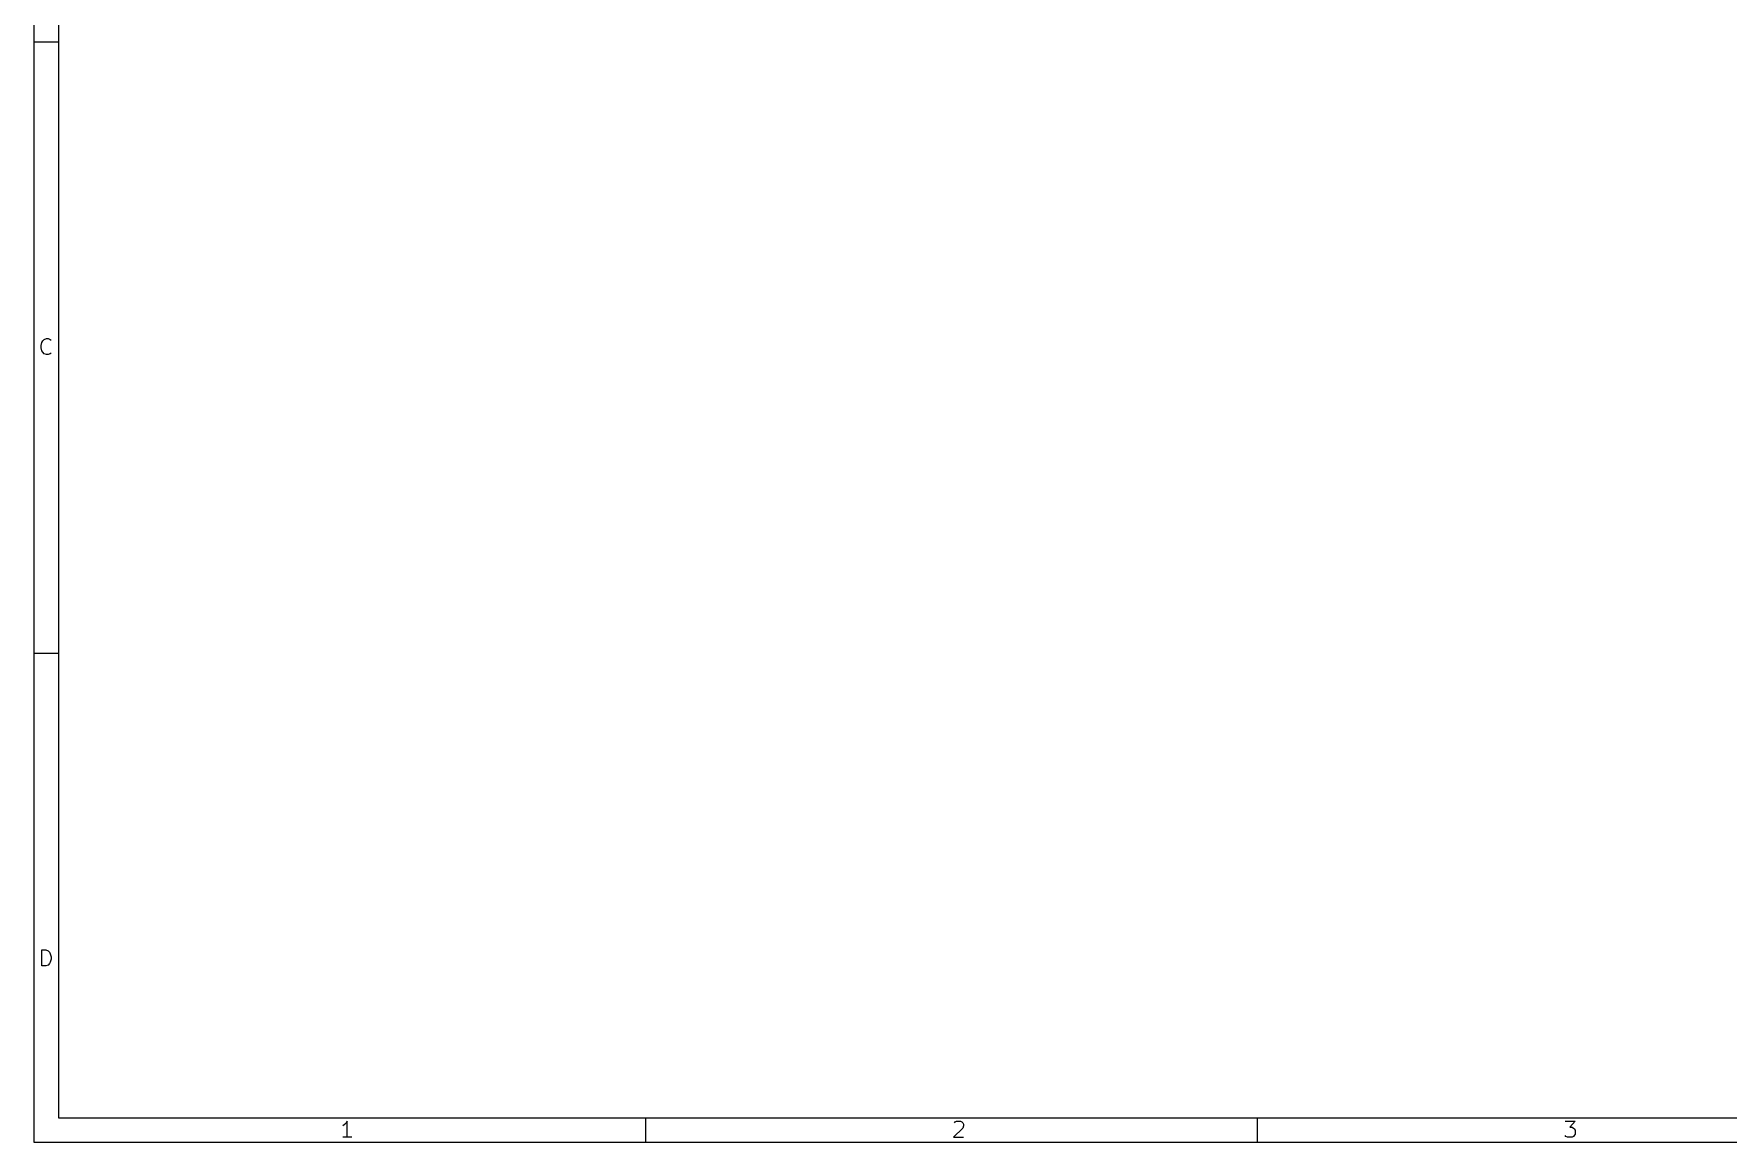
# Model space of a CAD drawing. Extents: x 10 to 287, y -200 to -10.
# Drawn here: x 10 to 148.5, y -200 to -109.4 of the extents above; entities that cross this region are included whole.
import ezdxf

# ---------------------------------------------------------------- set-up
doc = ezdxf.new("R2010")
doc.units = 0
doc.header["$MEASUREMENT"] = 0
doc.layers.add('BLACK', color=7, linetype='CONTINUOUS')

msp = doc.modelspace()

# ---------------------------------------------------------------- linework, layer by layer
at = {"layer": 'Black'}
for p, q in [((10, -10), (10, -200.007)), ((12, -12), (12, -198.007)), ((10, -110), (12, -110)), ((10.8452, -134.35), (11.031, -134.288)), ((11.031, -134.288), (11.1548, -134.288)), ((11.1548, -134.288), (11.3405, -134.35)), ((10.5976, -134.845), (10.6595, -134.598)), ((10.5976, -135.031), (10.5976, -134.845)), ((10.6595, -135.279), (10.5976, -135.031)), ((10.6595, -134.598), (10.7214, -134.474)), ((10.7214, -135.402), (10.6595, -135.279)), ((10.7214, -134.474), (10.8452, -134.35)), ((10.8452, -135.526), (10.7214, -135.402)), ((11.031, -135.588), (10.8452, -135.526)), ((11.1548, -135.588), (11.031, -135.588)), ((11.3405, -135.526), (11.1548, -135.588)), ((11.3405, -134.35), (11.4024, -134.412)), ((11.4024, -135.464), (11.3405, -135.526)), ((10, -160), (12, -160)), ((10.6595, -185.588), (10.6595, -184.288)), ((10.6595, -184.288), (10.969, -184.288)), ((10.969, -185.588), (10.6595, -185.588)), ((10.969, -184.288), (11.1548, -184.35)), ((11.1548, -185.526), (10.969, -185.588)), ((11.1548, -184.35), (11.2786, -184.474)), ((11.2786, -185.402), (11.1548, -185.526)), ((11.2786, -184.474), (11.3405, -184.598)), ((11.3405, -185.279), (11.2786, -185.402)), ((11.3405, -184.598), (11.4024, -184.845)), ((11.4024, -185.031), (11.3405, -185.279)), ((11.4024, -184.845), (11.4024, -185.031)), ((12, -198.007), (285.002, -198.007)), ((60, -198.007), (60, -200.007)), ((110, -198.007), (110, -200.007)), ((35.3714, -198.605), (35.2476, -198.667)), ((35.4952, -198.481), (35.3714, -198.605)), ((35.619, -198.295), (35.4952, -198.481)), ((35.619, -199.595), (35.619, -198.295)), ((85.9286, -198.852), (85.1857, -199.595)), ((85.2476, -198.419), (85.3095, -198.357)), ((85.3095, -198.357), (85.4333, -198.295)), ((85.4333, -198.295), (85.7429, -198.295)), ((85.7429, -198.295), (85.8667, -198.357)), ((85.8667, -198.357), (85.9286, -198.419)), ((85.9286, -198.419), (85.9905, -198.543)), ((85.9905, -198.667), (85.9286, -198.852)), ((85.9905, -198.543), (85.9905, -198.667)), ((135.186, -198.295), (135.99, -198.295)), ((135.99, -198.295), (135.557, -198.791)), ((135.557, -198.791), (135.743, -198.791)), ((135.743, -198.791), (135.867, -198.852)), ((135.867, -198.852), (135.929, -198.914)), ((135.929, -198.914), (135.99, -199.038)), ((135.99, -199.348), (135.929, -199.471)), ((135.99, -199.038), (135.99, -199.348)), ((10, -200.007), (287.002, -200.007)), ((35.9905, -199.595), (35.2476, -199.595)), ((85.1857, -199.595), (85.9905, -199.595)), ((135.248, -199.533), (135.186, -199.471)), ((135.371, -199.595), (135.248, -199.533)), ((135.743, -199.595), (135.371, -199.595)), ((135.867, -199.533), (135.743, -199.595)), ((135.929, -199.471), (135.867, -199.533))]:
    msp.add_line(p, q, dxfattribs=at)

doc.saveas('drawing.dxf')
